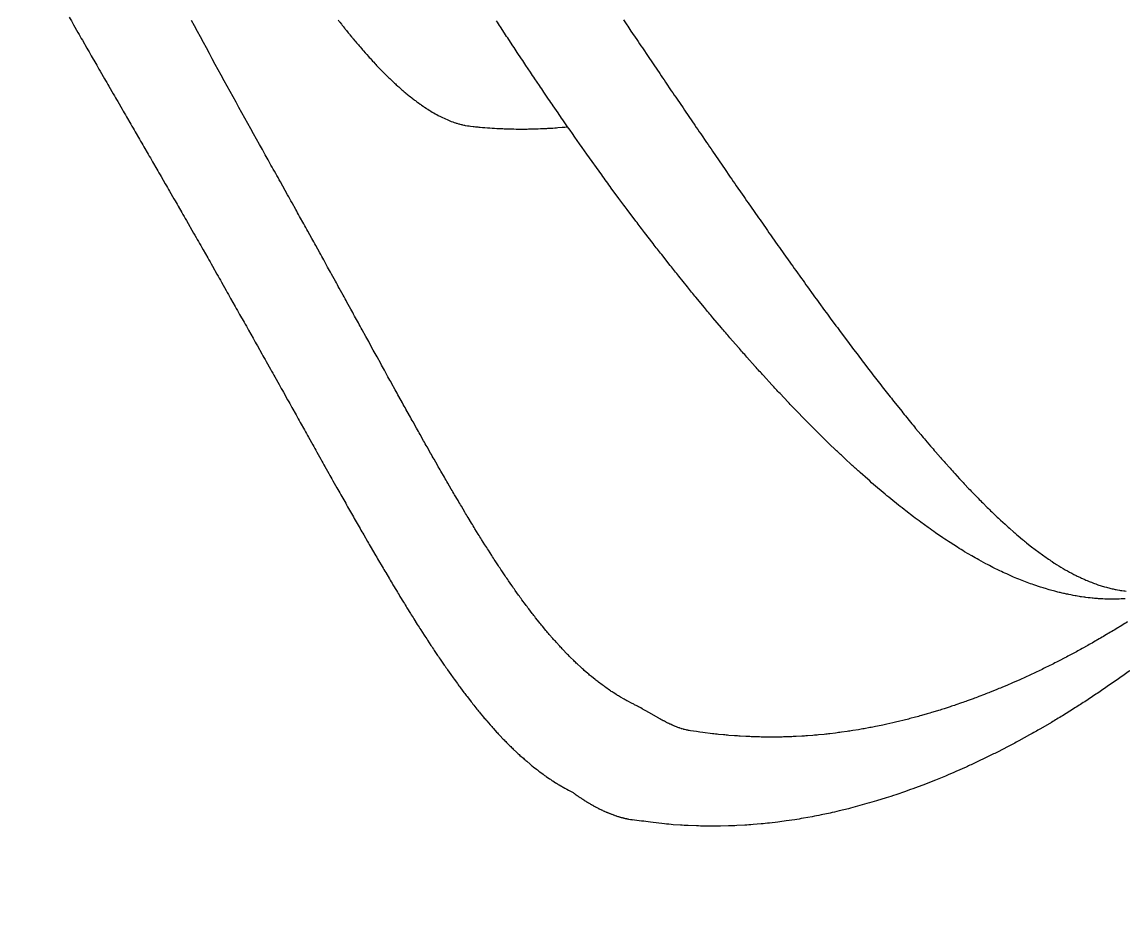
# Model space of a CAD drawing. Extents: x 649 to 723, y 631 to 778.
# Drawn here: x 710.648 to 714.223, y 713.908 to 716.799 of the extents above; entities that cross this region are included whole.
import ezdxf

# ---------------------------------------------------------------- set-up
doc = ezdxf.new("R2010")
doc.units = 0
doc.header["$MEASUREMENT"] = 0
doc.layers.add('1', color=4, linetype='Continuous')
doc.layers.add('204', color=7, linetype='Continuous')

# ---------------------------------------------------------------- blocks, each defined once
blk = doc.blocks.new('2010PRODIGY')
at = {"layer": '1'}
blk.add_arc((-76.9966, 128.7948), 156.2186, 333.814798, 336.818857, dxfattribs=at)
at = {"layer": '204', "color": 3, "linetype": 'Continuous'}
for points in [[(61.7881, 69.3549, 0.000164), (61.8025, 69.3297), (61.8169, 69.3045, 0.00016), (61.8313, 69.2794), (61.8456, 69.2544, 0.000153), (61.86, 69.2294), (61.8743, 69.2045, 0.00013), (61.8886, 69.1796), (61.9029, 69.1548, 0.000103), (61.9172, 69.1301), (61.9315, 69.1054, 0.000077), (61.9457, 69.0807), (61.96, 69.0561, 0.00005), (61.9742, 69.0316), (61.9883, 69.0071, 0.000022), (62.0024, 68.9827), (62.0165, 68.9583, -0.000006), (62.0306, 68.934), (62.0446, 68.9098, -0.000034), (62.0586, 68.8856), (62.0726, 68.8614, -0.000062), (62.0864, 68.8374), (62.1002, 68.8136, -0.000096), (62.1141, 68.7895), (62.1283, 68.7648, -0.000112), (62.1416, 68.7417), (62.1535, 68.7209, -0.000205), (62.1688, 68.6943), (62.1921, 68.6535, -0.000213), (62.2226, 68.6001)], [(63.4051, 68.9988), (63.3895, 69.0214, -0.000494), (63.374, 69.044), (63.3587, 69.0664, -0.000508), (63.3435, 69.0886), (63.3285, 69.1108, -0.000462), (63.3136, 69.1328), (63.2989, 69.1546, -0.000431), (63.2844, 69.1763), (63.27, 69.1978, -0.000396), (63.2558, 69.2191), (63.2417, 69.2402, -0.000361), (63.2279, 69.2612), (63.2142, 69.2819, -0.000325), (63.2006, 69.3025), (63.1873, 69.3228, -0.000289), (63.1741, 69.3429)], [(62.6681, 70.1377, -0.000002), (62.6538, 70.1605)], [(65.2283, 67.234, -0.003113), (65.1919, 67.2079), (65.1553, 67.1824, -0.003196), (65.1187, 67.1575), (65.0823, 67.1336, -0.00327), (65.0461, 67.1104), (65.0101, 67.088, -0.003316), (64.9744, 67.0664), (64.9389, 67.0457, -0.003372), (64.9037, 67.0257), (64.8687, 67.0064, -0.003424), (64.8339, 66.988), (64.7994, 66.9703, -0.003474), (64.7652, 66.9533), (64.7312, 66.937, -0.003522), (64.6975, 66.9214), (64.6641, 66.9066, -0.003568), (64.6309, 66.8924), (64.598, 66.879, -0.003611), (64.5655, 66.8661), (64.5332, 66.854, -0.003652), (64.5012, 66.8425), (64.4695, 66.8316, -0.00369), (64.4381, 66.8214), (64.407, 66.8117, -0.003726), (64.3762, 66.8027), (64.3458, 66.7942, -0.00376), (64.3157, 66.7864), (64.2859, 66.7791, -0.003792), (64.2564, 66.7723), (64.2273, 66.7661, -0.003822), (64.1985, 66.7604), (64.17, 66.7553, -0.003851), (64.1419, 66.7507), (64.1142, 66.7465, -0.003877), (64.0868, 66.7429), (64.0598, 66.7397, -0.003908), (64.0331, 66.737), (64.0065, 66.7348, -0.003852), (63.9801, 66.7329), (63.9537, 66.7315, -0.003913), (63.9274, 66.7304), (63.9011, 66.7299, -0.003909), (63.875, 66.7297), (63.849, 66.7299, -0.004033), (63.8228, 66.7306), (63.7959, 66.7317, -0.003641), (63.7708, 66.7331), (63.748, 66.7345, -0.005079), (63.7189, 66.7372), (63.674, 66.7426, -0.004189), (63.6152, 66.7504)], [(62.6604, 69.3458, 0.000845), (62.6659, 69.3387), (62.6714, 69.3316, 0.000879), (62.6769, 69.3246), (62.6824, 69.3176, 0.000915), (62.6879, 69.3107), (62.6934, 69.3039, 0.000953), (62.6989, 69.2972), (62.7044, 69.2905, 0.000992), (62.7099, 69.2838), (62.7154, 69.2773, 0.001034), (62.7208, 69.2707), (62.7263, 69.2643, 0.001077), (62.7317, 69.2579), (62.7372, 69.2516, 0.001123), (62.7426, 69.2454), (62.748, 69.2392, 0.001172), (62.7534, 69.2331), (62.7588, 69.227, 0.001223), (62.7642, 69.2211), (62.7696, 69.2152, 0.001276), (62.775, 69.2093), (62.7804, 69.2036, 0.001324), (62.7857, 69.1979), (62.7911, 69.1923, 0.00137), (62.7964, 69.1867), (62.8018, 69.1813, 0.00142), (62.8071, 69.1758), (62.8124, 69.1705, 0.001473), (62.8177, 69.1653), (62.823, 69.1601, 0.001529), (62.8283, 69.155), (62.8336, 69.1499, 0.001588), (62.8389, 69.145), (62.8441, 69.1401, 0.001652), (62.8494, 69.1353), (62.8546, 69.1306, 0.001719), (62.8598, 69.1259), (62.865, 69.1213, 0.001791), (62.8702, 69.1168), (62.8754, 69.1124, 0.001867), (62.8805, 69.1081), (62.8857, 69.1038, 0.001949), (62.8908, 69.0996), (62.8959, 69.0955, 0.002035), (62.901, 69.0915), (62.9061, 69.0876, 0.002128), (62.9112, 69.0837), (62.9163, 69.08, 0.002226), (62.9213, 69.0763), (62.9264, 69.0726, 0.002332), (62.9314, 69.0691), (62.9364, 69.0657, 0.002444), (62.9413, 69.0623), (62.9463, 69.059, 0.002558), (62.9513, 69.0558), (62.9562, 69.0527, 0.002672), (62.9611, 69.0497), (62.966, 69.0468, 0.002793), (62.9709, 69.0439), (62.9757, 69.0412, 0.002921), (62.9806, 69.0385), (62.9854, 69.0359, 0.003056), (62.9902, 69.0334), (62.995, 69.031, 0.003198), (62.9997, 69.0286), (63.0045, 69.0264, 0.003348), (63.0092, 69.0242), (63.0139, 69.0222, 0.003505), (63.0186, 69.0202), (63.0232, 69.0183, 0.003667), (63.0279, 69.0165), (63.0325, 69.0148, 0.003847), (63.0371, 69.0132), (63.0417, 69.0116, 0.003992), (63.0462, 69.0102), (63.0507, 69.0088, 0.004294), (63.0553, 69.0076), (63.0599, 69.0064, 0.004076), (63.0642, 69.0053), (63.0681, 69.0044, 0.005907), (63.0731, 69.0034), (63.0807, 69.0022, 0.005341), (63.0905, 69.0007)], [(63.5862, 69.3456), (63.5967, 69.33, 0.000223), (63.6106, 69.3094)], [(63.6106, 69.3094), (63.6291, 69.2821, 0.000018), (63.6476, 69.2546), (63.6663, 69.227, 0.000017), (63.685, 69.1994), (63.7038, 69.1716, 0.000061), (63.7226, 69.1438), (63.7415, 69.1159, 0.000094), (63.7605, 69.088), (63.7795, 69.06, 0.000128), (63.7985, 69.032), (63.8176, 69.004, 0.000163), (63.8367, 68.9759), (63.8559, 68.9479, 0.000197), (63.8751, 68.9198), (63.8943, 68.8918, 0.000233), (63.9136, 68.8637), (63.9328, 68.8357, 0.000269), (63.9521, 68.8078), (63.9714, 68.7799, 0.000306), (63.9907, 68.752), (64.0101, 68.7243, 0.000344), (64.0294, 68.6966), (64.0487, 68.669, 0.000384), (64.068, 68.6415), (64.0874, 68.6141, 0.000426), (64.1067, 68.5868), (64.1259, 68.5597, 0.000464), (64.1451, 68.5328), (64.1641, 68.5062, 0.000499), (64.183, 68.48), (64.2018, 68.454, 0.000546), (64.2204, 68.4283), (64.2389, 68.403, 0.000596), (64.2573, 68.3779), (64.2755, 68.3532, 0.000648), (64.2936, 68.3288), (64.3116, 68.3046, 0.000705), (64.3294, 68.2808), (64.3472, 68.2574, 0.000766), (64.3648, 68.2342), (64.3823, 68.2113, 0.000831), (64.3996, 68.1888), (64.4169, 68.1666, 0.000901), (64.434, 68.1447), (64.451, 68.1232, 0.000977), (64.4678, 68.102), (64.4846, 68.0811, 0.001059), (64.5012, 68.0605), (64.5177, 68.0403, 0.001147), (64.5341, 68.0204), (64.5504, 68.0009, 0.001243), (64.5665, 67.9816), (64.5826, 67.9628, 0.001347), (64.5985, 67.9443), (64.6143, 67.9261, 0.00146), (64.63, 67.9083), (64.6456, 67.8908, 0.001584), (64.661, 67.8737), (64.6764, 67.8569, 0.001719), (64.6916, 67.8405), (64.7068, 67.8244, 0.001866), (64.7218, 67.8087), (64.7367, 67.7934, 0.002029), (64.7515, 67.7784), (64.7662, 67.7638, 0.002205), (64.7808, 67.7496), (64.7953, 67.7357, 0.002397), (64.8097, 67.7222), (64.824, 67.7091, 0.002582), (64.8381, 67.6963), (64.852, 67.684, 0.002971), (64.8661, 67.6719), (64.8805, 67.66, 0.002973), (64.8939, 67.649), (64.906, 67.6392, 0.004508), (64.9216, 67.6274), (64.9455, 67.6101, 0.004255), (64.9769, 67.5881)], [(63.0905, 69.0007), (63.0982, 68.9999, 0.001362), (63.1059, 68.999), (63.1137, 68.9983, 0.001359), (63.1214, 68.9975), (63.1291, 68.9969, 0.001352), (63.1369, 68.9962), (63.1447, 68.9956, 0.001345), (63.1524, 68.9951), (63.1602, 68.9945, 0.001338), (63.168, 68.9941), (63.1758, 68.9936, 0.001332), (63.1836, 68.9932), (63.1914, 68.9929, 0.001325), (63.1992, 68.9926), (63.207, 68.9923, 0.001318), (63.2149, 68.9921), (63.2227, 68.9919, 0.00131), (63.2306, 68.9917), (63.2384, 68.9916, 0.001303), (63.2463, 68.9915), (63.2542, 68.9915, 0.001296), (63.262, 68.9915), (63.2699, 68.9916, 0.001289), (63.2778, 68.9917), (63.2857, 68.9918, 0.00128), (63.2936, 68.992), (63.3015, 68.9922, 0.001276), (63.3095, 68.9925), (63.3174, 68.9928, 0.001257), (63.3253, 68.9931), (63.3332, 68.9935, 0.001288), (63.3412, 68.9939), (63.3495, 68.9944, 0.001157), (63.3572, 68.9949), (63.3641, 68.9954, 0.001624), (63.3731, 68.996), (63.387, 68.9972, 0.001352), (63.4051, 68.9988)], [(64.9392, 67.5053), (64.9175, 67.5125, -0.0063), (64.8957, 67.5204), (64.8738, 67.5289, -0.005916), (64.8517, 67.538), (64.8294, 67.5479, -0.005486), (64.807, 67.5583), (64.7845, 67.5694, -0.005093), (64.7618, 67.5812), (64.739, 67.5936, -0.004721), (64.716, 67.6066), (64.6929, 67.6203, -0.004376), (64.6696, 67.6346), (64.6462, 67.6496, -0.004056), (64.6226, 67.6652), (64.5989, 67.6814, -0.003761), (64.575, 67.6982), (64.551, 67.7157, -0.003489), (64.5268, 67.7337), (64.5025, 67.7524, -0.00324), (64.4781, 67.7717), (64.4535, 67.7917, -0.003012), (64.4287, 67.8122), (64.4039, 67.8333, -0.002803), (64.3788, 67.8551), (64.3537, 67.8774, -0.002611), (64.3284, 67.9003), (64.3029, 67.9239, -0.002436), (64.2773, 67.948), (64.2515, 67.9727, -0.002275), (64.2257, 67.998), (64.1996, 68.0239, -0.002127), (64.1735, 68.0504), (64.1471, 68.0775, -0.001991), (64.1207, 68.1051), (64.0941, 68.1333, -0.001866), (64.0673, 68.1621), (64.0405, 68.1915, -0.001751), (64.0134, 68.2214), (63.9863, 68.2519, -0.001645), (63.959, 68.2829), (63.9316, 68.3145, -0.001565), (63.9041, 68.3465), (63.8766, 68.379, -0.001516), (63.849, 68.412), (63.8213, 68.4455, -0.00147), (63.7936, 68.4794), (63.7659, 68.5138, -0.001436), (63.7381, 68.5487), (63.7102, 68.5841, -0.001391), (63.6825, 68.6197), (63.6549, 68.6555, -0.001409), (63.6268, 68.6924), (63.5981, 68.7306, -0.001248), (63.5712, 68.7667), (63.5468, 68.7995, -0.001761), (63.5156, 68.8426), (63.4677, 68.9099, -0.00144), (63.4051, 68.9988)], [(63.6123, 67.1289), (63.6003, 67.1351, -0.006029), (63.5883, 67.1416), (63.5764, 67.1485, -0.005805), (63.5645, 67.1557), (63.5526, 67.1632, -0.005399), (63.5408, 67.1711), (63.5291, 67.1793, -0.005049), (63.5173, 67.1878), (63.5056, 67.1966, -0.004704), (63.494, 67.2058), (63.4823, 67.2153, -0.004378), (63.4708, 67.225), (63.4592, 67.2351, -0.004077), (63.4477, 67.2455), (63.4362, 67.2562, -0.003798), (63.4248, 67.2672), (63.4134, 67.2784, -0.003537), (63.402, 67.29), (63.3907, 67.3018, -0.003293), (63.3794, 67.3139), (63.3681, 67.3263, -0.003066), (63.3569, 67.3389), (63.3457, 67.3518, -0.002856), (63.3345, 67.365), (63.3234, 67.3784, -0.00266), (63.3123, 67.3921), (63.3012, 67.406, -0.002467), (63.2901, 67.4202), (63.2791, 67.4346, -0.002259), (63.2681, 67.4492), (63.2571, 67.4641, -0.002066), (63.2462, 67.4792), (63.2352, 67.4946, -0.001883), (63.2243, 67.5101), (63.2134, 67.5259, -0.001712), (63.2025, 67.5419), (63.1916, 67.5581, -0.001551), (63.1807, 67.5745), (63.1698, 67.5911, -0.001399), (63.1589, 67.6079), (63.148, 67.6249, -0.001257), (63.1371, 67.642), (63.1262, 67.6594, -0.001122), (63.1153, 67.677), (63.1044, 67.6947, -0.000994), (63.0935, 67.7126), (63.0825, 67.7307, -0.000873), (63.0716, 67.749), (63.0606, 67.7674, -0.000758), (63.0496, 67.786), (63.0385, 67.8047, -0.000658), (63.0275, 67.8236), (63.0164, 67.8427, -0.000591), (63.0053, 67.8619), (62.9941, 67.8812, -0.000527), (62.9829, 67.9007), (62.9717, 67.9203, -0.000466), (62.9605, 67.9401), (62.9492, 67.96, -0.000407), (62.9379, 67.9801), (62.9266, 68.0003, -0.00035), (62.9152, 68.0206), (62.9037, 68.0411, -0.000296), (62.8923, 68.0617), (62.8807, 68.0824, -0.000244), (62.8692, 68.1033), (62.8576, 68.1242, -0.000194), (62.8459, 68.1453), (62.8342, 68.1666, -0.000145), (62.8224, 68.1879), (62.8106, 68.2093, -0.000098), (62.7988, 68.2309), (62.7868, 68.2526, -0.000052), (62.7749, 68.2744), (62.7628, 68.2963, -0.00001), (62.7508, 68.3183), (62.7386, 68.3404, 0.000014), (62.7264, 68.3626), (62.7141, 68.3849, 0.000025), (62.7018, 68.4073), (62.6894, 68.4298, 0.000038), (62.677, 68.4524), (62.6645, 68.4751, 0.00005), (62.6519, 68.4979), (62.6393, 68.5209, 0.000062), (62.6266, 68.5438), (62.6139, 68.5669, 0.000074), (62.6011, 68.5901), (62.5882, 68.6134, 0.000084), (62.5753, 68.6367), (62.5625, 68.66, 0.000099), (62.5493, 68.6837), (62.5358, 68.708, 0.000098), (62.5231, 68.731), (62.5115, 68.7517, 0.000157), (62.4966, 68.7786), (62.4734, 68.8202, 0.000143), (62.4429, 68.8748)], [(62.2226, 68.6001), (62.2377, 68.5735, -0.000135), (62.2527, 68.5471), (62.2676, 68.5207, -0.000137), (62.2825, 68.4944), (62.2973, 68.4682, -0.000122), (62.3121, 68.4422), (62.3267, 68.4162, -0.000111), (62.3413, 68.3903), (62.3558, 68.3645, -0.000099), (62.3703, 68.3389), (62.3846, 68.3133, -0.000087), (62.3989, 68.2878), (62.4132, 68.2625, -0.000074), (62.4273, 68.2373), (62.4414, 68.2121, -0.000061), (62.4554, 68.1871), (62.4694, 68.1622, -0.000048), (62.4832, 68.1374), (62.497, 68.1128, -0.000034), (62.5108, 68.0882), (62.5244, 68.0638, -0.00002), (62.538, 68.0395), (62.5516, 68.0153, -0.000006), (62.565, 67.9913), (62.5784, 67.9673, 0.000013), (62.5917, 67.9435), (62.6049, 67.92, 0.000097), (62.618, 67.8966), (62.631, 67.8734, 0.000161), (62.6439, 67.8504), (62.6567, 67.8277, 0.000206), (62.6695, 67.8051), (62.6821, 67.7828, 0.00026), (62.6946, 67.7607), (62.707, 67.7388, 0.000315), (62.7194, 67.7172), (62.7317, 67.6958, 0.000374), (62.7438, 67.6746), (62.7559, 67.6536, 0.000437), (62.7679, 67.6328), (62.7799, 67.6123, 0.000503), (62.7917, 67.592), (62.8035, 67.572, 0.000574), (62.8152, 67.5522), (62.8269, 67.5326, 0.000649), (62.8384, 67.5132), (62.8499, 67.4941, 0.000729), (62.8614, 67.4752), (62.8727, 67.4566, 0.000814), (62.8841, 67.4382), (62.8953, 67.4201, 0.000906), (62.9065, 67.4022), (62.9176, 67.3845, 0.001003), (62.9287, 67.3671), (62.9397, 67.3499, 0.001108), (62.9507, 67.333), (62.9616, 67.3164, 0.00122), (62.9725, 67.3), (62.9833, 67.2838, 0.00134), (62.9941, 67.2679), (63.0048, 67.2523, 0.001469), (63.0155, 67.2369), (63.0262, 67.2218, 0.001608), (63.0368, 67.2069), (63.0474, 67.1923, 0.001758), (63.058, 67.178), (63.0686, 67.1638, 0.001909), (63.0792, 67.1499), (63.0898, 67.1362, 0.002072), (63.1004, 67.1227), (63.111, 67.1095, 0.002242), (63.1216, 67.0965), (63.1323, 67.0838, 0.002423), (63.1429, 67.0712), (63.1536, 67.0589, 0.002613), (63.1642, 67.0469), (63.1749, 67.0351, 0.002814), (63.1857, 67.0235), (63.1964, 67.0122, 0.003024), (63.2072, 67.0012), (63.218, 66.9904, 0.003247), (63.2288, 66.9798), (63.2397, 66.9695, 0.003471), (63.2506, 66.9595), (63.2615, 66.9498, 0.003562), (63.2723, 66.9403), (63.2831, 66.9313, 0.003656), (63.2937, 66.9225), (63.3044, 66.9141, 0.003967), (63.3149, 66.906), (63.3253, 66.8983, 0.004343), (63.3359, 66.8908), (63.3467, 66.8834, 0.004153), (63.3568, 66.8766), (63.366, 66.8707, 0.005941), (63.3779, 66.8635), (63.3964, 66.8533, 0.005144), (63.4206, 66.8402)], [(65.2215, 67.3926, -0.001696), (65.2031, 67.3812), (65.1847, 67.3699, -0.001723), (65.1662, 67.3588), (65.1478, 67.3478, -0.001749), (65.1293, 67.337), (65.1108, 67.3264, -0.001776), (65.0923, 67.316), (65.0738, 67.3057, -0.001804), (65.0553, 67.2956), (65.0368, 67.2857, -0.001831), (65.0182, 67.2759), (64.9997, 67.2663, -0.001859), (64.9811, 67.2568), (64.9625, 67.2476, -0.001889), (64.9439, 67.2385), (64.9253, 67.2296, -0.001922), (64.9067, 67.2208), (64.888, 67.2123, -0.001955), (64.8694, 67.2039), (64.8508, 67.1956, -0.00199), (64.8321, 67.1876), (64.8135, 67.1797, -0.002025), (64.7948, 67.172), (64.7762, 67.1645, -0.002062), (64.7575, 67.1572), (64.7389, 67.15, -0.0021), (64.7202, 67.143), (64.7016, 67.1363, -0.002139), (64.6829, 67.1296), (64.6643, 67.1232, -0.002178), (64.6456, 67.117), (64.627, 67.1109, -0.002219), (64.6084, 67.1051), (64.5897, 67.0994, -0.002259), (64.5711, 67.0939), (64.5525, 67.0886, -0.002298), (64.5339, 67.0834), (64.5153, 67.0785, -0.002336), (64.4967, 67.0738), (64.4781, 67.0692, -0.002374), (64.4596, 67.0649), (64.441, 67.0607, -0.002412), (64.4225, 67.0567), (64.4039, 67.0529, -0.002449), (64.3854, 67.0493), (64.3669, 67.0459, -0.002489), (64.3484, 67.0427), (64.3299, 67.0397, -0.002537), (64.3115, 67.0369), (64.293, 67.0343, -0.002585), (64.2746, 67.0319), (64.2562, 67.0297, -0.002634), (64.2378, 67.0276), (64.2194, 67.0258, -0.002683), (64.201, 67.0242), (64.1827, 67.0228, -0.002732), (64.1644, 67.0216), (64.1461, 67.0206, -0.002754), (64.1279, 67.0198), (64.1097, 67.0192, -0.002749), (64.0915, 67.0188), (64.0733, 67.0186, -0.002742), (64.0551, 67.0187), (64.037, 67.0189, -0.002739), (64.0189, 67.0193), (64.0008, 67.0199, -0.002704), (63.9828, 67.0207), (63.9649, 67.0217, -0.002769), (63.9467, 67.0229), (63.9281, 67.0244, -0.002491), (63.9107, 67.0259), (63.895, 67.0273, -0.003475), (63.8748, 67.0296), (63.8438, 67.0337, -0.002893), (63.8033, 67.0394)], [(65.2142, 67.4676), (65.2076, 67.4671, -0.002983), (65.201, 67.4668), (65.1944, 67.4665, -0.00292), (65.1878, 67.4662), (65.1812, 67.4661, -0.002856), (65.1745, 67.466), (65.1678, 67.466, -0.002791), (65.1611, 67.4661), (65.1544, 67.4663, -0.002726), (65.1476, 67.4665), (65.1409, 67.4668, -0.002662), (65.1341, 67.4672), (65.1273, 67.4676, -0.002597), (65.1205, 67.4681), (65.1137, 67.4687, -0.002534), (65.1069, 67.4694), (65.1, 67.4701, -0.002471), (65.0932, 67.4709), (65.0863, 67.4718, -0.002409), (65.0794, 67.4727), (65.0725, 67.4737, -0.002348), (65.0656, 67.4748), (65.0586, 67.4759, -0.002288), (65.0517, 67.4772), (65.0447, 67.4784, -0.002228), (65.0378, 67.4798), (65.0308, 67.4812, -0.002176), (65.0238, 67.4827), (65.0168, 67.4842, -0.002102), (65.0098, 67.4858), (65.0028, 67.4875, -0.00211), (64.9957, 67.4892), (64.9885, 67.4911, -0.001859), (64.9816, 67.4929), (64.9755, 67.4945, -0.002561), (64.9675, 67.4968), (64.9552, 67.5004, -0.002074), (64.9392, 67.5053)], [(64.9769, 67.5881), (64.9839, 67.5835, 0.002527), (64.991, 67.579), (64.9981, 67.5745, 0.002593), (65.0051, 67.5702), (65.0122, 67.566, 0.002704), (65.0193, 67.5619), (65.0264, 67.5579, 0.002807), (65.0334, 67.554), (65.0405, 67.5502, 0.002918), (65.0476, 67.5465), (65.0546, 67.5429, 0.003031), (65.0617, 67.5394), (65.0688, 67.5361, 0.003148), (65.0758, 67.5328), (65.0829, 67.5297, 0.003267), (65.09, 67.5266), (65.097, 67.5237, 0.00339), (65.1041, 67.5209), (65.1111, 67.5183, 0.003514), (65.1182, 67.5157), (65.1252, 67.5132, 0.00364), (65.1323, 67.5109), (65.1393, 67.5087, 0.003767), (65.1464, 67.5066), (65.1534, 67.5046, 0.003894), (65.1604, 67.5027), (65.1675, 67.501, 0.004019), (65.1745, 67.4994), (65.1815, 67.4979, 0.004143), (65.1885, 67.4965), (65.1955, 67.4953, 0.004263), (65.2025, 67.4942), (65.2095, 67.4932, 0.004378), (65.2165, 67.4923)], [(63.8033, 67.0394), (63.7995, 67.04, -0.004817), (63.7956, 67.0407), (63.7919, 67.0415, -0.004876), (63.7881, 67.0424), (63.7844, 67.0433, -0.004583), (63.7806, 67.0443), (63.7769, 67.0454, -0.004343), (63.7732, 67.0465), (63.7696, 67.0477, -0.004056), (63.7659, 67.049), (63.7623, 67.0503, -0.003756), (63.7586, 67.0517), (63.755, 67.0531, -0.003441), (63.7514, 67.0546), (63.7478, 67.0561, -0.003118), (63.7442, 67.0577), (63.7406, 67.0593, -0.002791), (63.737, 67.061), (63.7334, 67.0627, -0.002463), (63.7298, 67.0644), (63.7262, 67.0662, -0.002138), (63.7226, 67.0681), (63.719, 67.07, -0.001818), (63.7153, 67.0719), (63.7117, 67.0739, -0.001504), (63.708, 67.0758), (63.7044, 67.0779, -0.001188), (63.7007, 67.0799), (63.697, 67.082, -0.000874), (63.6933, 67.0841), (63.6896, 67.0862, -0.000572), (63.6858, 67.0884), (63.682, 67.0905, -0.000281), (63.6782, 67.0927), (63.6744, 67.0949, -0.000002), (63.6705, 67.0972), (63.6666, 67.0994, 0.000267), (63.6627, 67.1016), (63.6587, 67.1039, 0.000512), (63.6547, 67.1062), (63.6507, 67.1084, 0.000788), (63.6466, 67.1107), (63.6424, 67.1131, 0.000893), (63.6383, 67.1153), (63.6347, 67.1173, 0.001645), (63.6299, 67.1199), (63.6223, 67.1238, 0.001583), (63.6123, 67.1289)], [(63.4206, 66.8402), (63.4227, 66.8386, 0.000847), (63.4248, 66.8371), (63.4269, 66.8356, 0.000857), (63.429, 66.8341), (63.4311, 66.8326, 0.000875), (63.4332, 66.8311), (63.4353, 66.8296, 0.000891), (63.4374, 66.8282), (63.4395, 66.8267, 0.000907), (63.4416, 66.8253), (63.4437, 66.8239, 0.000924), (63.4458, 66.8225), (63.4478, 66.8211, 0.000941), (63.4499, 66.8197), (63.452, 66.8183, 0.000959), (63.4541, 66.8169), (63.4562, 66.8156, 0.000976), (63.4583, 66.8142), (63.4604, 66.8129, 0.000994), (63.4625, 66.8116), (63.4646, 66.8103, 0.001012), (63.4666, 66.809), (63.4687, 66.8077, 0.00103), (63.4708, 66.8064), (63.4729, 66.8052, 0.001048), (63.475, 66.8039), (63.4771, 66.8027, 0.001069), (63.4792, 66.8015), (63.4812, 66.8003, 0.001078), (63.4833, 66.7991), (63.4854, 66.7979, 0.00113), (63.4875, 66.7967), (63.4896, 66.7955, 0.001041), (63.4917, 66.7944), (63.4935, 66.7934, 0.001489), (63.4958, 66.7922), (63.4994, 66.7903, 0.001285), (63.5042, 66.7878)], [(63.5042, 66.7878), (63.5069, 66.7864, 0.00162), (63.5097, 66.7851), (63.5125, 66.7837, 0.001641), (63.5152, 66.7824), (63.518, 66.7811, 0.001682), (63.5208, 66.7798), (63.5235, 66.7785, 0.001717), (63.5263, 66.7773), (63.5291, 66.7761, 0.001754), (63.5319, 66.7749), (63.5346, 66.7737, 0.001791), (63.5374, 66.7726), (63.5402, 66.7714, 0.001827), (63.5429, 66.7703), (63.5457, 66.7693, 0.001864), (63.5485, 66.7682), (63.5513, 66.7672, 0.0019), (63.554, 66.7662), (63.5568, 66.7652, 0.001936), (63.5596, 66.7642), (63.5624, 66.7633, 0.001971), (63.5651, 66.7624), (63.5679, 66.7615, 0.002006), (63.5707, 66.7607), (63.5735, 66.7598, 0.002039), (63.5762, 66.759), (63.579, 66.7583, 0.002078), (63.5818, 66.7575), (63.5846, 66.7568, 0.002092), (63.5874, 66.7561), (63.5901, 66.7554, 0.002189), (63.5929, 66.7547), (63.5958, 66.7541, 0.002009), (63.5985, 66.7535), (63.6009, 66.753, 0.00287), (63.6041, 66.7523), (63.6089, 66.7515, 0.002459), (63.6152, 66.7504)]]:
    blk.add_lwpolyline(points, format="xyb", dxfattribs=at)
blk.add_lwpolyline([(62.4429, 68.8748), (62.4336, 68.8914), (62.4243, 68.908), (62.4149, 68.9248), (62.4055, 68.9416), (62.3961, 68.9585), (62.3866, 68.9755), (62.3772, 68.9925), (62.3677, 69.0096), (62.3581, 69.0267), (62.3486, 69.0439), (62.339, 69.0612), (62.3295, 69.0785), (62.3199, 69.0959), (62.3103, 69.1133), (62.3007, 69.1308), (62.2911, 69.1483), (62.2814, 69.1659), (62.2718, 69.1835), (62.2622, 69.2012), (62.2526, 69.2189), (62.243, 69.2367), (62.2334, 69.2545), (62.2238, 69.2723), (62.2142, 69.2902), (62.2046, 69.3081), (62.1951, 69.326), (62.1855, 69.344)], dxfattribs=at)

msp = doc.modelspace()

# ---------------------------------------------------------------- block references
at = {"layer": '1'}
msp.add_blockref('2010PRODIGY', (649.0128, 647.4604), dxfattribs=at)

doc.saveas('drawing.dxf')
